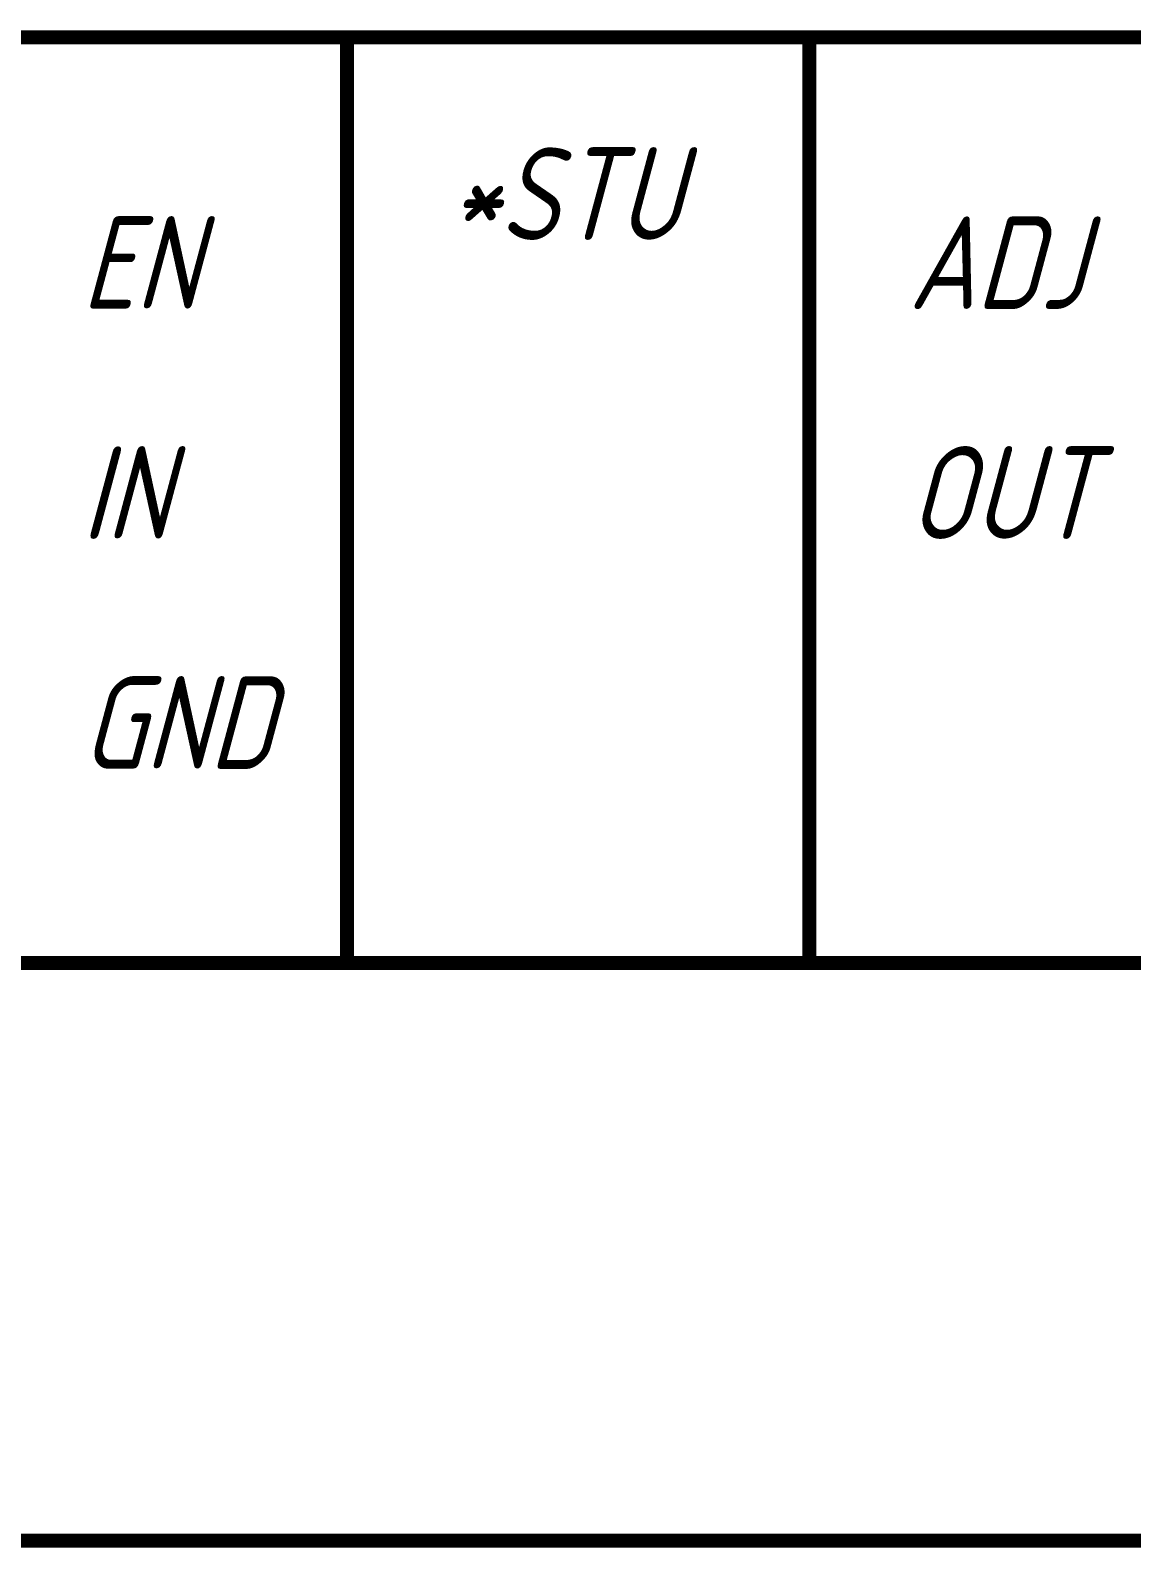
# Model space of a CAD drawing. Extents: x 260 to 1101, y 70 to 664.
# Drawn here: x 442.31 to 466.13, y 129.13 to 161.93 of the extents above; entities that cross this region are included whole.
import ezdxf

# ---------------------------------------------------------------- set-up
doc = ezdxf.new("R2010")
doc.units = 0
doc.header["$MEASUREMENT"] = 0
doc.layers.add('Sheet', color=255, linetype='CONTINUOUS')
doc.styles.add('GOST type A0', font='', dxfattribs={"oblique": 15, "height": 3.5})
doc.styles.get('GOST type A0').set_extended_font_data('GOST type A')

msp = doc.modelspace()

# ---------------------------------------------------------------- linework, layer by layer
at = {"layer": 'Sheet', "const_width": 0.3}
msp.add_lwpolyline([(441.673, 161.776), (466.642, 161.776), (466.642, 141.769), (441.673, 141.769), (441.673, 161.776)], close=True, dxfattribs=at)
for points in [[(449.158, 161.776), (449.158, 141.769)], [(459.158, 161.776), (459.158, 141.769)], [(431.673, 129.28), (479.158, 129.28), (479.158, 131.797)]]:
    msp.add_lwpolyline(points, dxfattribs=at)

# ---------------------------------------------------------------- texts
at = {"layer": 'Sheet', "style": 'GOST type A0', "oblique": 15}
for s, p in [('*STU', (451.363, 157.396)), ('EN', (443.412, 155.905)), ('ADJ', (461.301, 155.905)), ('IN', (443.412, 150.934)), ('OUT', (461.301, 150.934)), ('GND', (443.412, 145.963))]:
    msp.add_text(s, height=2, dxfattribs=at).set_placement(p)

doc.saveas('drawing.dxf')
